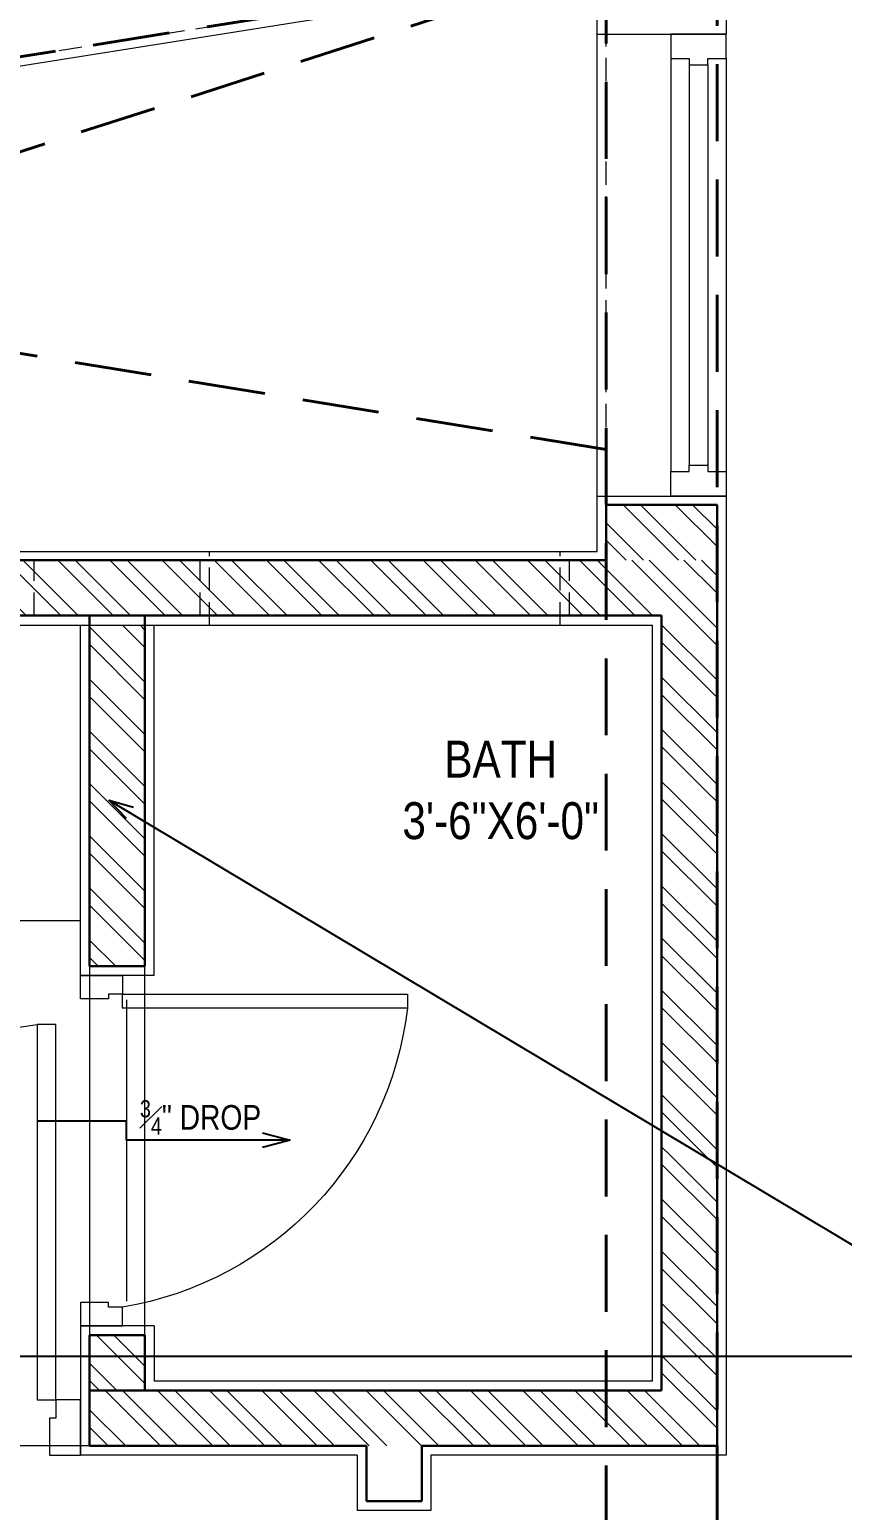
# Model space of a CAD drawing. Header units: inches. Extents: x -189347 to -188565, y -48525 to -47011.
# Drawn here: x -188892.6 to -188826.5, y -47203.6 to -47083.2 of the extents above; entities that cross this region are included whole.
import ezdxf

# ---------------------------------------------------------------- set-up
doc = ezdxf.new("R2010")
doc.units = ezdxf.units.IN
doc.header["$LTSCALE"] = 25
doc.header["$MEASUREMENT"] = 0
doc.linetypes.add('DASHED2', pattern=[0.375, 0.25, -0.125])
doc.layers.get('0').update_dxf_attribs({"lineweight": 0})
for name, color, linetype, lineweight in [('CWS', 180, 'Continuous', 18), ('ELE', 7, 'Continuous', 15), ('elevation', 6, 'Continuous', 9), ('format', 7, 'Continuous', 25), ('hidden', 7, 'DASHED2', 5), ('LVL. TEXT', 22, 'Continuous', 5), ('PLASTER LINE', 1, 'Continuous', 5), ('PP--BEAM', 104, 'DASHED2', 40), ('PP-TOILET 2', 5, 'Continuous', 9), ('PP-TOILET 3', 5, 'Continuous', 9), ('PP-WALL', 7, 'Continuous', 30), ('SANITARY', 212, 'Continuous', 5), ('sechatch', 8, 'Continuous', 0), ('TEXT', 7, 'Continuous', 13), ('WIN', 22, 'Continuous', 0)]:
    doc.layers.add(name, color=color, linetype=linetype, lineweight=lineweight)
doc.styles.add('RAJ', font='Arial Narrow.ttf')
doc.styles.get("Standard").update_dxf_attribs({"font": 'Arial Narrow.ttf'})
doc.styles.add('WORKING', font='Arial Narrow.ttf', dxfattribs={"height": 4})
doc.dimstyles.new('WORKING', dxfattribs={"dimtxt": 3.5, "dimasz": 1.5, "dimexe": 0.75, "dimexo": 1.5, "dimgap": 0.25, "dimtad": 1, "dimdec": 3, "dimzin": 3, "dimdsep": 46, "dimlunit": 4, "dimtxsty": 'Standard', "dimblk1": 'ARCHTICK', "dimblk2": 'ARCHTICK', "dimsah": 1, "dimcen": 0.09375, "dimdle": 0.75, "dimclrd": 256, "dimclre": 256, "dimclrt": 256, "dimadec": 0, "dimazin": 0, "dimtfac": 1, "dimtdec": 3, "dimtofl": 0, "dimtmove": 1, "dimatfit": 3, "dimldrblk": 'OPEN30', "dimfxl": 1, "dimtolj": 1, "dimtzin": 0, "dimlwe": -1, "dimarcsym": 0})
doc.dimstyles.new('WORKING DIM', dxfattribs={"dimtxt": 4, "dimasz": 2.25, "dimexe": 1, "dimexo": 1, "dimgap": 0.5, "dimtad": 1, "dimzin": 3, "dimdsep": 46, "dimlunit": 4, "dimtxsty": 'RAJ', "dimblk1": 'ARCHTICK', "dimblk2": 'ARCHTICK', "dimsah": 1, "dimcen": 0.09375, "dimdle": 1, "dimclrd": 256, "dimclre": 256, "dimclrt": 256, "dimadec": 0, "dimazin": 0, "dimtfac": 0.75, "dimtofl": 0, "dimtmove": 1, "dimatfit": 3, "dimldrblk": 'OPEN30', "dimfxl": 1, "dimtolj": 1, "dimtzin": 0, "dimarcsym": 0})
pattern_1 = [(315, (1408.3737, -5979.543), (2.121320344, 2.121320344), []), (315, (1408.3737, -5980.957), (2.121320344, 2.121320344), [])]
pattern_2 = [(315, (1408.3737, -2979.543), (2.121320344, 2.121320344), []), (315, (1408.3737, -2980.957), (2.121320344, 2.121320344), [])]

# ---------------------------------------------------------------- blocks, each defined once
blk = doc.blocks.new('_ArchTick')
at = {"color": 0, "linetype": 'ByBlock', "const_width": 0.15}
blk.add_lwpolyline([(-0.5, -0.5), (0.5, 0.5)], dxfattribs=at)
blk = doc.blocks.new('_Open30')
at = {"color": 0, "linetype": 'ByBlock', "lineweight": -2}
for p, q in [((-1, 0.268), (0, 0)), ((0, 0), (-1, -0.268)), ((0, 0), (-1, 0))]:
    blk.add_line(p, q, dxfattribs=at)
blk = doc.blocks.new('door')
at = {"layer": 'WIN'}
for points in [[(-188890.45, -47194.62), (-188890.45, -47164.12), (-188891.95, -47164.12), (-188891.95, -47194.62)], [(-188925.95, -47194.62), (-188923.95, -47194.62), (-188923.95, -47196.12), (-188923.45, -47196.12), (-188923.45, -47199.12), (-188923.95, -47199.12), (-188923.95, -47199.12), (-188925.95, -47199.12)], [(-188888.45, -47194.62), (-188890.45, -47194.62), (-188890.45, -47196.12), (-188890.95, -47196.12), (-188890.95, -47199.12), (-188890.45, -47199.12), (-188890.45, -47199.12), (-188888.45, -47199.12)]]:
    blk.add_lwpolyline(points, close=True, dxfattribs=at)
blk.add_arc((-188887.65, -47200.7), 36.81, 96.7084, 170.4863, dxfattribs=at)

msp = doc.modelspace()

# ---------------------------------------------------------------- hatches: boundary and pattern name
at = {"layer": 'sechatch', "ltscale": 30}
h = msp.add_hatch(dxfattribs=at)
h.set_pattern_fill('ANSI32', color=256, scale=8, angle=270)
h.set_pattern_definition(pattern_1)
h.paths.add_polyline_path([(-188836.6991, -47121.8675), (-188845.6991, -47121.8675), (-188845.6991, -47126.3675), (-188836.6991, -47126.3675)])
h = msp.add_hatch(dxfattribs=at)
h.set_pattern_fill('ANSI32,_O', color=256, scale=8, angle=270)
h.set_pattern_definition(pattern_2)
h.paths.add_polyline_path([(-188836.6991, -47126.3675), (-188922.1991, -47126.3675), (-188922.1991, -47130.8675), (-188836.6991, -47130.8675)])
h = msp.add_hatch(dxfattribs=at)
h.set_pattern_fill('ANSI32,_O', color=6, scale=8, angle=270)
h.set_pattern_definition(pattern_2)
h.paths.add_polyline_path([(-188883.1991, -47131.6494), (-188887.6991, -47131.6494), (-188887.6991, -47159.3675), (-188883.1991, -47159.3675)])
h = msp.add_hatch(dxfattribs=at)
h.set_pattern_fill('ANSI32,_O', color=256, scale=8, angle=270)
h.set_pattern_definition(pattern_2)
h.paths.add_polyline_path([(-188836.6991, -47130.8675), (-188841.1991, -47130.8675), (-188841.1991, -47145.203), (-188836.6991, -47145.203)])
h = msp.add_hatch(dxfattribs=at)
h.set_pattern_fill('ANSI32,_O', color=256, scale=8, angle=270)
h.set_pattern_definition(pattern_2)
h.paths.add_polyline_path([(-188836.6991, -47145.203), (-188841.1991, -47145.203), (-188841.1991, -47174.7564), (-188836.6991, -47174.7564)])
h = msp.add_hatch(dxfattribs=at)
h.set_pattern_fill('ANSI32,_O', color=256, scale=8, angle=270)
h.set_pattern_definition(pattern_2)
h.paths.add_polyline_path([(-188841.1991, -47174.7564), (-188841.1991, -47189.3675), (-188836.6991, -47189.3675), (-188836.6991, -47174.7564)])
h = msp.add_hatch(dxfattribs=at)
h.set_pattern_fill('ANSI32,_O', color=256, scale=8, angle=270)
h.set_pattern_definition(pattern_2)
h.paths.add_polyline_path([(-188841.1991, -47193.8675), (-188887.6991, -47193.8675), (-188887.6991, -47198.3675), (-188836.6991, -47198.3675), (-188836.6991, -47189.3675), (-188841.1991, -47189.3675)])
h = msp.add_hatch(dxfattribs=at)
h.set_pattern_fill('ANSI32,_O', color=6, scale=8, angle=270)
h.set_pattern_definition(pattern_1)
h.paths.add_polyline_path([(-188887.6991, -47193.8675), (-188883.1991, -47193.8675), (-188883.1991, -47189.3675), (-188887.6991, -47189.3675)])

# ---------------------------------------------------------------- linework, layer by layer
at = {"layer": 'ELE', "ltscale": 10}
msp.add_line((-188884.6991, -47162.1175), (-188884.6991, -47186.6175), dxfattribs=at)
at = {"layer": 'elevation'}
for p, q in [((-188967.9491, -47098.0679, 18.9371), (-188846.4491, -47078.7154, 18.9371)), ((-188846.4491, -47121.1494), (-188846.4491, -47083.5855))]:
    msp.add_line(p, q, dxfattribs=at)
at = {"layer": 'hidden', "ltscale": 0.3}
for p, q in [((-188967.9491, -47097.3085, 18.9371), (-188846.4491, -47077.9559, 18.9371)), ((-188845.6991, -47121.1494), (-188845.6991, -47083.5855)), ((-188877.9491, -47131.6494), (-188877.9491, -47125.6494)), ((-188849.4479, -47131.6494, 12.3088), (-188849.4479, -47125.6494, 12.3088)), ((-188892.1991, -47130.8675), (-188892.1991, -47126.3675)), ((-188878.6991, -47130.8675), (-188878.6991, -47126.3675)), ((-188848.6979, -47130.8674, 12.3088), (-188848.6979, -47126.3674, 12.3088))]:
    msp.add_line(p, q, dxfattribs=at)
at = {"layer": 'PLASTER LINE', "ltscale": 30}
for p, q in [((-188846.4491, -47083.5855), (-188846.4491, -47068.083)), ((-188835.9491, -47077.0429), (-188835.9491, -47083.5855)), ((-188846.4491, -47083.5855), (-188835.9491, -47083.5855)), ((-188846.4491, -47125.6494), (-188846.4491, -47121.1494)), ((-188846.4491, -47121.1494), (-188835.9491, -47121.1494)), ((-188835.9491, -47121.1494), (-188835.9491, -47199.1175)), ((-188967.9491, -47125.6494), (-188846.4491, -47125.6494)), ((-188972.4491, -47131.6494), (-188841.9491, -47131.6494)), ((-188888.4491, -47160.1175), (-188888.4491, -47131.6494)), ((-188882.4491, -47160.1175), (-188882.4491, -47131.6494)), ((-188841.9491, -47193.1175), (-188841.9491, -47131.6494)), ((-188882.4491, -47160.1175), (-188888.4491, -47160.1175)), ((-188888.4491, -47188.6175), (-188888.4491, -47199.1175)), ((-188882.4491, -47188.6175), (-188888.4491, -47188.6175)), ((-188882.4491, -47188.6175), (-188882.4491, -47193.1175)), ((-188841.9491, -47193.1175), (-188882.4491, -47193.1175)), ((-188865.9491, -47199.1175), (-188888.4491, -47199.1175)), ((-188865.9491, -47199.1175), (-188865.9491, -47203.6175)), ((-188835.9491, -47199.1175), (-188859.9491, -47199.1175)), ((-188859.9491, -47199.1175), (-188859.9491, -47203.6175)), ((-188859.9491, -47203.6175), (-188865.9491, -47203.6175))]:
    msp.add_line(p, q, dxfattribs=at)
at = {"layer": 'PP--BEAM'}
for p, q in [((-188836.6991, -47067.2895), (-188836.6991, -47243.3675)), ((-188845.6991, -47068.723), (-188845.6991, -47243.3675)), ((-188844.192, -47077.5959), (-188968.6991, -47097.4279)), ((-188968.6991, -47117.3675), (-188845.6991, -47077.836)), ((-188845.6991, -47117.3675, -40.966), (-188967.9607, -47097.3103, 18.9371)), ((-188836.6991, -47198.3675), (-188836.6991, -47243.3675))]:
    msp.add_line(p, q, dxfattribs=at)
at = {"layer": 'PP-TOILET 2', "ltscale": 30}
msp.add_lwpolyline([(-188926.6991, -47130.8675), (-188887.6991, -47130.8675), (-188887.6991, -47198.3675), (-188926.6991, -47198.3675)], close=True, dxfattribs=at)
at = {"layer": 'PP-TOILET 3', "ltscale": 30}
msp.add_lwpolyline([(-188883.1991, -47130.8675), (-188841.1991, -47130.8675), (-188841.1991, -47193.8675), (-188883.1991, -47193.8675)], close=True, dxfattribs=at)
at = {"layer": 'PP-WALL', "ltscale": 10}
for p, q in [((-188845.6991, -47121.8675), (-188845.6991, -47126.3675)), ((-188845.6991, -47121.8675, -40.966), (-188836.6991, -47121.8675, 40.966)), ((-188836.6991, -47121.8675), (-188836.6991, -47198.3675)), ((-188968.6991, -47126.3675, -1160.7034), (-188845.6991, -47126.3675, -40.966)), ((-188973.1991, -47130.8675), (-188841.1991, -47130.8675)), ((-188887.6991, -47159.3675), (-188887.6991, -47130.8675)), ((-188883.1991, -47159.3675), (-188883.1991, -47130.8675)), ((-188841.1991, -47130.8675), (-188841.1991, -47193.8675)), ((-188887.6991, -47159.3675), (-188883.1991, -47159.3675)), ((-188887.6991, -47189.3675), (-188887.6991, -47198.3675)), ((-188887.6991, -47189.3675), (-188883.1991, -47189.3675)), ((-188883.1991, -47189.3675), (-188883.1991, -47193.8675)), ((-188887.6991, -47193.8675), (-188841.1991, -47193.8675)), ((-188887.6991, -47198.3675), (-188865.1991, -47198.3675)), ((-188865.1991, -47202.8675), (-188865.1991, -47198.3675)), ((-188860.6991, -47198.3675), (-188836.6991, -47198.3675)), ((-188860.6991, -47202.8675), (-188860.6991, -47198.3675)), ((-188865.1991, -47202.8675), (-188860.6991, -47202.8675))]:
    msp.add_line(p, q, dxfattribs=at)
at = {"layer": 'SANITARY', "ltscale": 30}
msp.add_line((-188925.9491, -47155.6494), (-188888.4491, -47155.6494), dxfattribs=at)
msp.add_line((-188925.9491, -47155.6494), (-188888.4491, -47155.6494), dxfattribs=at)
at = {"layer": 'WIN'}
for p, q in [((-188840.4491, -47085.5855), (-188840.4491, -47119.1494)), ((-188838.9491, -47086.0855), (-188838.9491, -47118.6494)), ((-188837.4491, -47086.0855), (-188837.4491, -47118.6494)), ((-188835.9491, -47085.5855), (-188835.9491, -47119.1494))]:
    msp.add_line(p, q, dxfattribs=at)
for points in [[(-188835.9491, -47083.5855), (-188840.4491, -47083.5855), (-188840.4491, -47085.5855), (-188838.9491, -47085.5855), (-188838.9491, -47086.0855), (-188837.4491, -47086.0855), (-188837.4491, -47085.5855), (-188835.9491, -47085.5855)], [(-188835.9491, -47121.1494), (-188840.4491, -47121.1494), (-188840.4491, -47119.1494), (-188838.9491, -47119.1494), (-188838.9491, -47118.6494), (-188837.4491, -47118.6494), (-188837.4491, -47119.1494), (-188835.9491, -47119.1494)]]:
    msp.add_lwpolyline(points, close=True, dxfattribs=at)

# ---------------------------------------------------------------- block references
at = {"layer": 'CWS', "ltscale": 30, "xscale": -0.7600000000471172, "yscale": 0.7600000000471172, "zscale": 0.7600000000471172, "rotation": 270}
msp.add_blockref('door', (-153017.1199, 96395.1039), dxfattribs=at)
at = {"layer": 'CWS', "ltscale": 30}
msp.add_blockref('door', (0, 0), dxfattribs=at)

# ---------------------------------------------------------------- texts
at = {"layer": 'LVL. TEXT', "ltscale": 30, "insert": (-188878.6816, -47171.6633), "char_height": 2, "width": 90.68888, "attachment_point": 5, "style": 'WORKING'}
msp.add_mtext('\\A1;{\\H0.7x;\\S3#4;}"{\\H1.0003x; DROP}', dxfattribs=at)
at = {"layer": 'TEXT', "ltscale": 30, "insert": (-188854.2813, -47145.0619), "char_height": 3, "width": 67.682604, "attachment_point": 5, "style": 'RAJ'}
msp.add_mtext('BATH\\P3\'-6"X6\'-0"', dxfattribs=at)

# ---------------------------------------------------------------- leaders
at = {"layer": 'format'}
for points, override in [([(-188886.128, -47145.88), (-188810.5788, -47191.091), (-188782.052, -47191.091)], {"dimtxt": 4, "dimasz": 2, "dimgap": 0.25, "dimtad": 0}), ([(-188928.0396, -47191.091), (-188782.052, -47191.091)], {"dimtxt": 4, "dimasz": 2, "dimtad": 0})]:
    msp.add_leader(points, dimstyle='WORKING', override=override, dxfattribs=at)
at = {"layer": 'LVL. TEXT', "ltscale": 30}
msp.add_leader([(-188871.4067, -47173.512), (-188884.6991, -47173.512), (-188884.6991, -47171.9824), (-188891.8917, -47171.9824)], dimstyle='WORKING DIM', override={"dimtad": 0}, dxfattribs=at)

doc.saveas('drawing.dxf')
